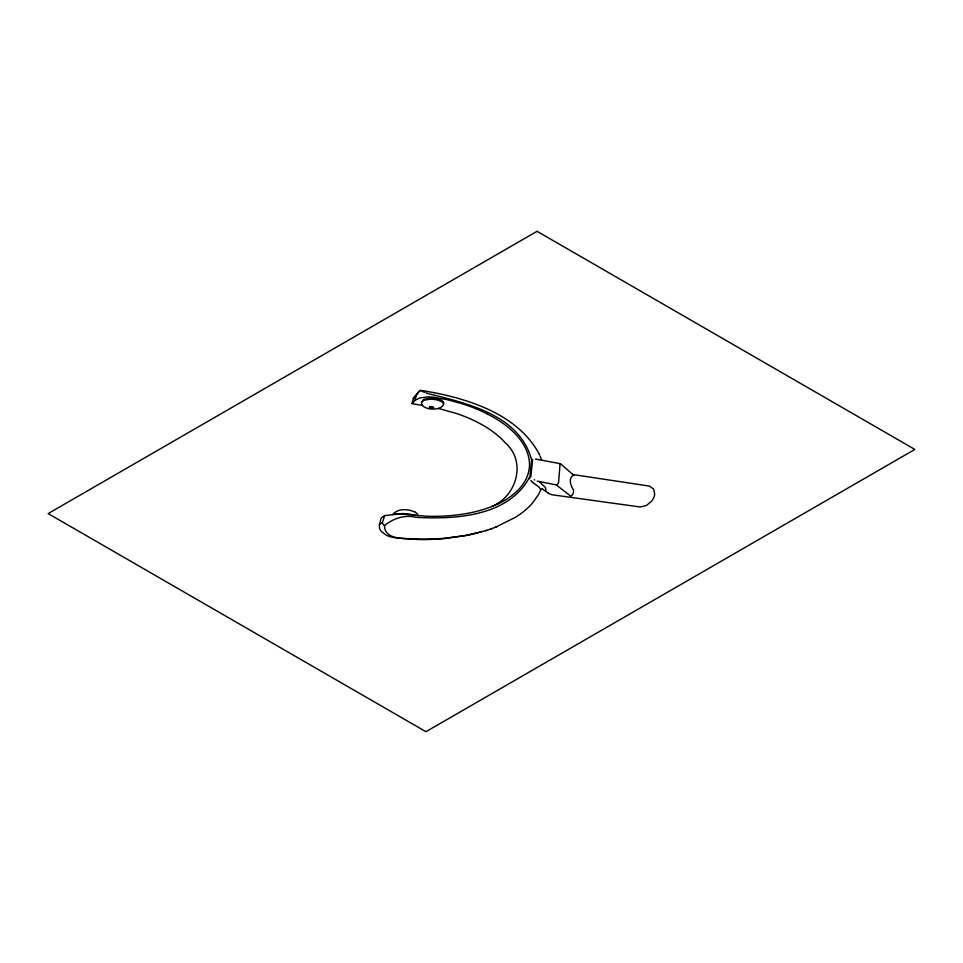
<?xml version="1.0" encoding="UTF-8"?>
<svg xmlns="http://www.w3.org/2000/svg" width="963" height="963" viewBox="0 0 963 963"><rect width="100%" height="100%" fill="white"/><g stroke="black" fill="none" stroke-linecap="round" stroke-linejoin="round"><path stroke-width="1.44" d="M497.751 503.914C482.343 511.184 465.334 514.471 448.433 515.795A114.934 66.363 0 0 1 426.224 516.192L405.688 514.447A63.895 36.895 0 0 0 398.538 514.098L384.658 515.614L382.371 522.632A13.927 8.041 0 0 0 384.502 525.714C384.574 541.591 409.407 537.823 417.677 539.027A140.935 81.361 0 0 0 444.677 538.245L463.829 535.801L481.416 531.901M573.551 491.527L573.539 491.022A15.348 8.86 0 0 0 572.768 488.698A57.66 33.284 0 0 1 571.853 486.917C570.084 483.414 568.94 477.335 573.43 475.373A2.119 1.216 0 0 0 574.189 475.012M530.854 476.745L532.623 459.375L531.612 459.965L529.915 476.553C509.222 516.433 455.535 519.611 415.847 517.3C404.689 514.495 392.988 518.419 384.454 525.738M531.612 459.965C519.659 414.68 466.923 403.377 427.331 393.386M573.503 492.177L573.262 493.188A14 8.089 0 0 1 572.816 494.127M422.432 405.447A11.7 6.753 0 0 0 436.504 408.769L437.346 408.709A9.955 5.742 0 0 0 443.654 404.135C444.737 400.259 438.61 399.127 435.095 398.477A18.104 10.449 0 0 0 429.57 398.237L423.72 399.392L421.638 402.125A10.075 5.814 0 0 0 422.48 405.435L412.008 403.629L413.332 398.694A11.219 6.476 0 0 1 414.415 396.744L420.037 390.521L424.876 392.435M421.638 402.125L423.937 400.259L429.293 399.32A16.901 9.762 0 0 1 432.471 399.308L434.602 399.513A17.117 9.883 0 0 1 438.574 400.343L442.799 402.305L443.606 404.135M384.165 515.915L381.228 517.938L379.314 525.064L379.554 528.29A21.692 12.531 0 0 0 381.517 531.624L385.91 534.959A22.618 13.061 0 0 0 390.063 536.704L396.262 538.016L416.774 539.461A140.49 81.109 0 0 0 443.678 538.678L468.825 535.091L486.833 530.3M412.008 403.629L414.969 400.331L416.293 395.36A35.125 20.283 0 0 1 418.64 391.953M495.716 527.134L515.939 517.035A109.626 63.293 0 0 0 532.659 502.83L538.233 495.042L540.869 489.661M392.988 514.182C398.369 508.007 408.673 508.946 415.39 512.268M572.491 494.645L571.613 495.62M413.332 398.694L416.293 395.36M414.969 400.331L419.88 397.9L427.873 396.937A30.575 17.647 0 0 1 433.206 397.129L447.711 399.777L461.554 403.569A143.619 82.914 0 0 1 481.259 411.032L487.314 413.934M379.446 524.57L382.371 522.632M491.708 506.526C516.637 496.39 526.821 461.879 505.382 442.908A122.987 71.009 0 0 0 481.368 424.358L476.264 421.65A133.652 77.16 0 0 0 456.582 413.512L438.406 408.432M490.853 529L496.86 526.677M485.713 530.745L491.985 528.555M537.21 481.127L556.277 484.907L557.842 483.811A10.509 6.067 0 0 0 558.54 482.836L560.009 464.9A4.791 2.769 0 0 0 559.972 464.371L559.13 463.468L537.089 459.351M394.625 514.122L401.92 513.58A34.945 20.175 0 0 1 412.044 514.507L415.86 515.494M535.5 459.11L536.752 459.291M422.829 390.641L434.169 392.675M434.205 392.687C473.832 400.548 518.997 416.305 539.244 454.127M427.054 393.277L426.26 392.976M534.718 480.007L534.212 479.755M539.725 482.054L545.214 487.302A14.493 8.366 0 0 1 545.6 491.238M542.831 489.264L548.079 493.044M533.875 483.438L537.51 485.93A23.413 13.518 0 0 1 538.871 487.085L539.208 487.422M556.277 484.907L570.866 496.222M533.707 483.306L532.346 482.126M561.345 464.467L572.034 473.808M531.901 481.669L530.854 480.501M539.509 487.747L540.026 488.373A15.914 9.185 0 0 1 540.845 489.722M529.698 478.743L529.421 478.081M539.364 454.392L539.677 455.054M540.171 456.185L541.724 460.218M415.378 512.28A10.509 6.067 0 0 1 417.99 515.674M420.024 390.436A3.792 2.191 0 0 1 422.071 390.593M559.009 463.444A4.43 2.564 0 0 1 561.176 464.322M572.287 474.001A3.864 2.227 0 0 0 574.285 474.747L649.544 486.11L653.708 489.18L654.684 494.212A34.235 19.766 0 0 1 651.542 501.266L646.498 505.419L640.287 506.995L551.955 494.753L548.79 493.513A14.373 8.306 0 0 1 548.079 493.044M542.795 489.276A1.986 1.144 0 0 0 541.904 488.831A3.274 1.89 0 0 0 541.495 488.939M529.542 477.564A2.624 1.517 0 0 1 529.843 477.227M487.278 413.958A128.151 73.982 0 0 1 517.528 436.335C525.545 445.568 531.432 458.003 528.892 470.462A87.152 50.317 0 0 1 497.907 504.022M429.414 407.18L430.052 407.831A2.805 1.625 0 0 0 431.135 408.119L431.352 408.143A3.828 2.215 0 0 0 432.423 408.156L433.783 407.71L433.181 406.988A2.889 1.673 0 0 0 432.074 406.699A3.635 2.107 0 0 0 430.605 406.687L429.438 407.108M537.053 231.313L48.15 513.58L425.947 731.687L914.85 449.42L537.053 231.313"/></g></svg>
